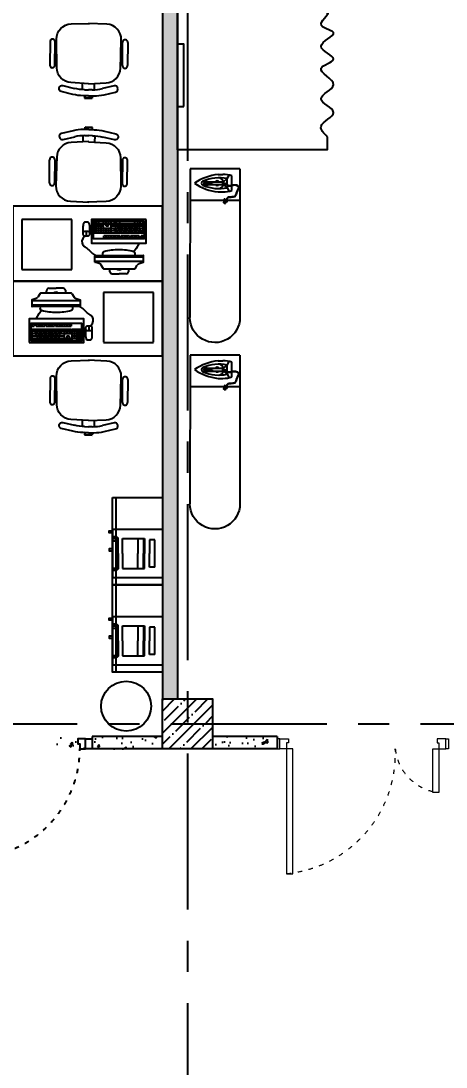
# Model space of a CAD drawing. Header units: millimetres. Extents: x -9318 to 9016603, y 0 to 838141.
# Drawn here: x 68068 to 71473, y 332258 to 340642 of the extents above; entities that cross this region are included whole.
import ezdxf
from ezdxf import colors
from ezdxf.entities.mleader import LeaderData, LeaderLine
from ezdxf.math import Vec2, Vec3

# ---------------------------------------------------------------- set-up
doc = ezdxf.new("R2010")
doc.units = ezdxf.units.MM
for name, pattern in [('ACAD_ISO03W100', [30, 12, -18]), ('CENTER', [2, 1.25, -0.25, 0.25, -0.25]), ('HIDDEN', [6, 4, -2])]:
    doc.linetypes.add(name, pattern=pattern)
doc.layers.add('АР_Двери', color=5, linetype='Continuous', lineweight=18)
doc.styles.add('ISOCPEUR', font='isocpeur.ttf', dxfattribs={"width": 0.7})
pattern_1 = [(50, (140697.8, 216407.27), (215.17805, -18.82564), [22.5, -247.5]), (355, (140697.8, 216407.27), (-41.6254, 225.65764), [18, -198]), (100.45144, (140715.72, 216405.7), (173.55265, 206.832), [19.12206, -210.34263]), (46.1842, (140697.8, 216467.27), (320.1724, -49.6558), [33.75, -371.25]), (96.63564, (140724.47, 216463.14), (280.3986, 292.2356), [28.6831, -315.5141]), (351.18416, (140697.8, 216467.27), (280.3986, 292.2356), [27, -297]), (21, (140727.8, 216452.27), (179.07212, -120.78567), [22.5, -247.5]), (326, (140727.8, 216452.27), (72.9946, 217.545), [18, -198]), (71.45144, (140742.72, 216442.2), (252.0667, 96.75935), [19.12206, -210.34263]), (37.5, (140697.79, 216407.274), (3.647957, 99.868156), [0, -195.6, 0, -201, 0, -198.75]), (7.5, (140697.79, 216407.27), (78.92086, 118.32351), [0, -114.6, 0, -191.1, 0, -75.75]), (327.5, (140630.89, 216407.274), (160.14673, -6.76646), [0, -75, 0, -234, 0, -310.5]), (317.5, (140600.9, 216407.27), (174.95585, 30.0315), [0, -97.5, 0, -155.4, 0, -220.5])]

# ---------------------------------------------------------------- blocks, each defined once
blk = doc.blocks.new('*U920')
at = {"color": 8}
for points in [[(0, 0), (0, -80), (55, -80), (55, 0), (0, 0)], [(55, -80), (55, 0), (115, 0), (115, -40), (100, -40), (100, -80), (55, -80)], [(1015, -80), (1015, 0), (955, 0), (955, -40), (970, -40), (970, -80), (1015, -80)], [(1070, 0), (1070, -80), (1015, -80), (1015, 0), (1070, 0)]]:
    blk.add_lwpolyline(points, dxfattribs=at)
blk.add_lwpolyline([(100, -80), (100, -950), (140, -950), (140, -80)], close=True, dxfattribs=at)
at = {"color": 8, "linetype": 'ACAD_ISO03W100', "ltscale": 3}
blk.add_arc((100, -80), 870, 270, 0, dxfattribs=at)
blk = doc.blocks.new('1370')
at = {"layer": 'АР_Двери', "color": 8}
for points in [[(1076825.5, -46356.5), (1076825.5, -46436.5), (1076845.5, -46436.5), (1076845.5, -46356.5), (1076825.5, -46356.5)], [(1076845.5, -46436.5), (1076845.5, -46356.5), (1076915.5, -46356.5), (1076915.5, -46386.5), (1076900.5, -46386.5), (1076900.5, -46436.5), (1076845.5, -46436.5)], [(1078176.5, -46436.5), (1078176.5, -46356.5), (1078106.5, -46356.5), (1078106.5, -46386.5), (1078121.5, -46386.5), (1078121.5, -46436.5), (1078176.5, -46436.5)], [(1078196.5, -46356.5), (1078196.5, -46436.5), (1078176.5, -46436.5), (1078176.5, -46356.5), (1078196.5, -46356.5)]]:
    blk.add_lwpolyline(points, dxfattribs=at)
for points in [[(1076900.5, -46436.5), (1076900.5, -47436.5), (1076950.4, -47436.5), (1076950.4, -46436.5)], [(1078071.7, -46786.5), (1078071.7, -46436.5), (1078121.5, -46436.5), (1078121.5, -46786.5)]]:
    blk.add_lwpolyline(points, close=True, dxfattribs=at)
at = {"layer": 'АР_Двери', "color": 8, "linetype": 'ACAD_ISO03W100', "ltscale": 3}
for centre, radius, start, end in [((1076804.9, -46473.8), 967.4, 275.67288, 2.21397), ((1078161.9, -46396.1), 392.5, 185.90754, 264.09246)]:
    blk.add_arc(centre, radius, start, end, dxfattribs=at)
blk = doc.blocks.new('_DotSmall')
at = {"color": 8, "linetype": 'ByBlock', "const_width": 0.5}
blk.add_lwpolyline([(-0.0625, 0, 1), (0.0625, 0, 1)], format="xyb", close=True, dxfattribs=at)
blk = doc.blocks.new('Кабинка')
at = {"color": 8}
blk.add_lwpolyline([(106.5, -1200), (0, -1200), (0, 0), (1200, 0), (1200, -1200), (1082.8, -1200)], dxfattribs=at)
blk.add_spline([(106.5, -1200), (188.7, -1150), (301.7, -1250), (410.6, -1150), (523, -1250), (655.5, -1150), (727.6, -1250), (831.3, -1150), (940.8, -1250), (1012.8, -1150), (1102.2, -1200), (1102.2, -1196.7)], degree=3, dxfattribs=at)
blk = doc.blocks.new('П-101_Ю-08')
at = {"color": 8}
for p, q in [((7045246.6, 1185179.3), (7045246.2, 1183986.2)), ((7045646.6, 1185178.7), (7045246.6, 1185178.8)), ((7045646.6, 1185179.2), (7045646.2, 1183986.1)), ((7045646.6, 1185178.7), (7045646.5, 1184923.8)), ((7045355.4, 1185080.6), (7045415.6, 1185074.1)), ((7045365.2, 1185070.5), (7045401.4, 1185066.6)), ((7045365.2, 1185055.6), (7045401.4, 1185059.5)), ((7045411.5, 1185074.5), (7045514.7, 1185074.5)), ((7045471, 1185133.1), (7045510.2, 1185133.1)), ((7045514.7, 1185074.5), (7045545.3, 1185099.6)), ((7045545.3, 1185099.6), (7045559.3, 1185128.5)), ((7045545.3, 1185049), (7045545.3, 1185099.6)), ((7045582.9, 1185048.7), (7045582.9, 1185122)), ((7045355.4, 1185045.6), (7045409.5, 1185051.9)), ((7045409.5, 1185051.9), (7045514.7, 1185051.9)), ((7045471, 1184993.1), (7045510.2, 1184993.1)), ((7045514.7, 1185051.9), (7045545.3, 1185026.5)), ((7045545.3, 1185045.2), (7045545.3, 1185026.5)), ((7045545.3, 1185026.5), (7045559.3, 1184997.7)), ((7045582.9, 1185004.1), (7045582.9, 1185045.8)), ((7045646.5, 1184923.8), (7045246.5, 1184923.9)), ((7045520.8, 1184918.4), (7045515.5, 1184909.3)), ((7045522.6, 1184917.3), (7045517.3, 1184908.3)), ((7045531.4, 1184912.2), (7045526.1, 1184903.1)), ((7045533.3, 1184911.1), (7045528, 1184902))]:
    blk.add_line(p, q, dxfattribs=at)
for points in [[(7045524, 1184930.8), (7045542.5, 1184920), (7045536.3, 1184909.3), (7045517.8, 1184920.2)], [(7045520.6, 1184932.8), (7045545.9, 1184918), (7045548.1, 1184921.7), (7045522.8, 1184936.6)]]:
    blk.add_lwpolyline(points, close=True, dxfattribs=at)
for radius in [11.5, 4.4]:
    blk.add_circle((7045412.3, 1185063.1), radius, dxfattribs=at)
for centre, radius, start, end in [((7045516.7, 1184722.6), 413.1, 96.36175, 124.47501), ((7045516.7, 1185403.6), 413.1, 235.52499, 263.63825), ((7045355.4, 1185063.1), 17.5, 108.44405, 251.55595), ((7045479.3, 1184778.9), 327.4, 78.35497, 113.27812), ((7045364.4, 1185063.1), 7.5, 83.84371, 276.15629), ((7045464.7, 1185063.1), 18.6, 38.16292, 141.83708), ((7045472.8, 1185063.3), 43.4, 15.04633, 83.17518), ((7045511.9, 1185063.1), 5.3, 21.94659, 321.64855), ((7045511.9, 1185063.1), 2.79, 90, 280.39789), ((7045515, 1184919.3), 213.8, 71.47764, 91.28786), ((7045479.3, 1185347.2), 327.4, 246.72188, 281.64503), ((7045464.7, 1185063.1), 18.6, 216.91204, 323.08796), ((7045472.8, 1185062.9), 43.4, 276.82482, 344.95367), ((7045515, 1185206.8), 213.8, 268.71214, 288.52236), ((7045516.4, 1184908.8), 1.06, 149.67728, 329.67728), ((7045527, 1184902.6), 1.06, 149.67728, 329.67728)]:
    blk.add_arc(centre, radius, start, end, dxfattribs=at)
at = {"color": 8, "extrusion": (0, 0, -1)}
blk.add_ellipse((7045446.2, 1183986.2), major_axis=(141.5, 141.4), ratio=1, start_param=0.785398, end_param=3.926991, dxfattribs=at)
at = {"color": 8}
for points in [[(7045511.9, 1185065.9), (7045536.7, 1185057.4), (7045545.3, 1185049), (7045611.7, 1185051.3), (7045635.2, 1185035.6), (7045622.4, 1184991.4), (7045605.3, 1184955.1), (7045547.1, 1184942.8), (7045536.4, 1184928.6)], [(7045512.4, 1185060.3), (7045525, 1185058), (7045536.1, 1185053.1), (7045547.2, 1185044), (7045564.4, 1185042), (7045577.8, 1185044.4), (7045593, 1185048.4), (7045603.3, 1185049.2), (7045615.9, 1185047.6), (7045626.5, 1185041.8), (7045632.9, 1185034.4), (7045634.1, 1185029.6), (7045632.7, 1185021.6), (7045628.1, 1185009.8), (7045620.5, 1184994.1), (7045617.7, 1184987.1), (7045613.5, 1184974.3), (7045609.9, 1184965.3), (7045604.9, 1184958.9), (7045600.1, 1184955.5), (7045593.4, 1184953.5), (7045577.6, 1184952.5), (7045561.6, 1184951.5), (7045550, 1184947.9), (7045542.2, 1184941.9), (7045534.7, 1184929.6)]]:
    blk.add_spline(points, degree=3, dxfattribs=at)
blk = doc.blocks.new('М-60')
at = {"color": 8, "extrusion": (-6.19742e-05, 0.000470712, 1)}
for p, q in [((7035202.1, 1186569.5, -0.1), (7035439, 1186576.2, -0.1)), ((7035415.4, 1186627.5, -0.2), (7035231.8, 1186626.6, -0.2)), ((7035232, 1186585.7, -0.1), (7035415.6, 1186586.5, -0.1)), ((7034998.3, 1186437.9, -0.1), (7035019.7, 1186530.9, -0.1)), ((7035068.3, 1186519.6, -0.1), (7035046.7, 1186425.8, -0.1)), ((7035049.2, 1186548.9, -0.1), (7035050.6, 1186548.5, -0.1)), ((7035085.8, 1186312.9, 0), (7035092.5, 1186454.7, -0.1)), ((7035563.1, 1186460.5, -0.1), (7035569.8, 1186312.9, 0)), ((7034971.3, 1186282.6, 0), (7034970.4, 1186343.1, -0.1)), ((7034989, 1186343.1, -0.1), (7034970.8, 1186343.1, -0.1)), ((7034970.8, 1186343.1, -0.1), (7034970.8, 1186282.6, 0)), ((7034989, 1186312.9, 0), (7034989, 1186356.2, -0.1)), ((7034989, 1186312.9, 0), (7034989, 1186343.1, -0.1)), ((7035037.4, 1186344.1, 0), (7035037.4, 1186312.9, 0)), ((7035037.8, 1186282.6, 0), (7035037.4, 1186313.9, 0)), ((7035037.8, 1186361.3, -0.1), (7035088.1, 1186361.3, -0.1)), ((7035085.7, 1186314.6, 0), (7035094.7, 1186172.9, 0)), ((7035565.2, 1186174.3, 0.1), (7035569.7, 1186322, 0)), ((7034989.4, 1186282.9, 0), (7034971.3, 1186282.6, 0)), ((7034989, 1186313.2, 0), (7034989.4, 1186282.9, 0)), ((7034989, 1186313.2, 0), (7034989.6, 1186269.8, 0)), ((7035038.5, 1186265.5, 0), (7035088.8, 1186266.3, 0)), ((7035000.2, 1186188.3, 0), (7035023, 1186095.7, 0.1)), ((7035071.5, 1186107.6, 0.1), (7035048.4, 1186201.2, 0)), ((7035052.8, 1186078.1, 0.1), (7035054.2, 1186078.5, 0.1)), ((7035206, 1186059.9, 0.1), (7035442.9, 1186056.7, 0.1)), ((7035236.1, 1186044.1, 0.1), (7035419.7, 1186046, 0.1)), ((7035420.2, 1186005.1, 0.1), (7035236.6, 1186003.1, 0.1))]:
    blk.add_line(p, q, dxfattribs=at)
for centre, start, end in [((7035230, 1186606.2, 122.4), 84.99867, 275.52472), ((7035417.4, 1186607.1, 122.4), 264.99867, 95.52472), ((7035234.4, 1186023.7, 122.4), 85.34791, 275.87397), ((7035421.8, 1186025.7, 122.4), 265.34791, 95.87397)]:
    blk.add_arc(centre, 20.6, start, end, dxfattribs=at)
at = {"color": 8, "extrusion": (6.19742e-05, -0.000470712, -1)}
for centre, major_axis, start_param, end_param in [((7035213.4, 1186449, -0.1), (77.8, 92.6, 0), 4.061153, 5.558057), ((7035442.2, 1186455, -0.1), (77.8, 92.6, 0), -0.725128, 0.826554), ((7035043.3, 1186525.4, -0.1), (15.6, 18.5, 0), 4.240369, 5.829345), ((7035044.7, 1186525.1, -0.1), (15.6, 18.5, 0), -0.45384, 1.098777), ((7035352, 1186356.2, 0), (-277.9, 233.5, -0.1), 5.584367, 5.811166), ((7035400.4, 1186344.1, 0), (233.5, 277.9, -0.1), 4.01357, 4.240369)]:
    blk.add_ellipse(centre, major_axis=major_axis, ratio=1, start_param=start_param, end_param=end_param, dxfattribs=at)
at = {"color": 8, "extrusion": (-6.19742e-05, 0.000470712, 1)}
for centre, major_axis, start_param, end_param in [((7035352.6, 1186275.3, 0), (-274.3, -237.7, 0.1), 5.584367, 5.811166), ((7035400.8, 1186288.2, 0), (237.7, -274.3, 0.1), 4.01357, 4.240369), ((7035215.4, 1186180.5, 0), (79.2, -91.4, 0), 4.061153, 5.558057), ((7035444.3, 1186178, 0.1), (79.2, -91.4, 0), -0.725128, 0.826554), ((7035046.5, 1186101.5, 0.1), (15.8, -18.3, 0), 4.240369, 5.829345), ((7035048, 1186101.8, 0.1), (15.8, -18.3, 0), -0.45384, 1.098777)]:
    blk.add_ellipse(centre, major_axis=major_axis, ratio=1, start_param=start_param, end_param=end_param, dxfattribs=at)
blk = doc.blocks.new('стол с тумбой 1200х600')
at = {"color": 8}
blk.add_lwpolyline([(-19012.2, 19801.1), (-19012.2, 21001.1), (-19612.2, 21001.1), (-19612.2, 19801.1)], close=True, dxfattribs=at)
at = {"color": 8, "linetype": 'HIDDEN', "ltscale": 0.1}
blk.add_lwpolyline([(-19505.4, 19874.7), (-19105.4, 19874.7), (-19105.4, 20274.7), (-19505.4, 20274.7)], close=True, dxfattribs=at)
blk = doc.blocks.new('ПК-2')
at = {"color": 8, "extrusion": (6.19742e-05, -0.000470712, 1)}
for p, q in [((7035967.1, 1186827.6, 95), (7035877.1, 1186827.5, 95.1)), ((7035877.1, 1186827.5, 95.1), (7035877.6, 1186571, 94.9)), ((7035895.1, 1186827.5, 95.1), (7035895.6, 1186571, 94.9)), ((7035913.1, 1186827.5, 95.1), (7035913.6, 1186571, 94.9)), ((7035931.1, 1186827.6, 95.1), (7035931.6, 1186571.1, 94.9)), ((7035949.1, 1186827.6, 95.1), (7035949.6, 1186571.1, 94.9)), ((7035967.1, 1186827.6, 95), (7035967.6, 1186571.1, 94.9)), ((7036007.6, 1186827.7, 95), (7035989.6, 1186827.7, 95)), ((7036148.9, 1186442.6, 94.9), (7036148.1, 1186827.8, 95)), ((7036200.3, 1186829.7, 95), (7036149.9, 1186829.6, 95)), ((7036157.9, 1186440.8, 94.9), (7036157.1, 1186829.6, 95)), ((7036193.9, 1186440.9, 94.9), (7036193.1, 1186829.7, 95)), ((7036212.2, 1186795.1, 95), (7036202.1, 1186827.9, 95)), ((7036253.1, 1186761.9, 95), (7036223.8, 1186780.1, 95)), ((7036255.8, 1186512.8, 94.9), (7036255.4, 1186758, 95)), ((7036294.4, 1186691.8, 95), (7036294.6, 1186635.5, 94.9)), ((7035877.6, 1186566.5, 94.9), (7035877.7, 1186512.5, 94.9)), ((7035895.6, 1186566.5, 94.9), (7035895.7, 1186512.5, 94.9)), ((7035931.6, 1186566.6, 94.9), (7035931.7, 1186512.6, 94.9)), ((7035949.6, 1186566.6, 94.9), (7035949.7, 1186512.6, 94.9)), ((7035967.6, 1186566.6, 94.9), (7035967.7, 1186512.6, 94.9)), ((7036294.7, 1186579.1, 94.9), (7036294.6, 1186635.5, 94.9)), ((7035877.7, 1186508, 94.9), (7035877.9, 1186436, 94.9)), ((7035895.7, 1186508, 94.9), (7035895.9, 1186454, 94.9)), ((7035913.7, 1186548.5, 94.9), (7035913.7, 1186530.5, 94.9)), ((7035913.7, 1186508, 94.9), (7035913.9, 1186436, 94.9)), ((7035931.7, 1186508.1, 94.9), (7035931.9, 1186454.1, 94.9)), ((7035949.7, 1186508.1, 94.9), (7035949.9, 1186436.1, 94.9)), ((7035967.7, 1186508.1, 94.9), (7035967.9, 1186436.1, 94.9)), ((7036253.6, 1186508.9, 94.9), (7036224.3, 1186490.6, 94.9)), ((7035877.9, 1186436, 94.9), (7035967.9, 1186436.1, 94.9)), ((7036201.1, 1186440.9, 94.9), (7036150.7, 1186440.8, 94.9)), ((7036212.8, 1186475.5, 94.9), (7036202.9, 1186442.7, 94.9))]:
    blk.add_line(p, q, dxfattribs=at)
at = {"color": 8, "extrusion": (6.19742e-05, -0.000470712, 1), "elevation": -27.6}
for points in [[(7035859.1, 1186850), (7035859.9, 1186413.5), (7036048.9, 1186413.9), (7036048.1, 1186850.4)], [(7035872.6, 1186836.6), (7035873.4, 1186427.1), (7036012.9, 1186427.3), (7036012.1, 1186836.8)]]:
    blk.add_lwpolyline(points, close=True, dxfattribs=at)
for points in [[(7035989.6, 1186827.8), (7035989.7, 1186810.7)], [(7036007.6, 1186827.8), (7036007.7, 1186810.7)], [(7035895.2, 1186802), (7035877.2, 1186801.9)], [(7035895.2, 1186784.9), (7035877.2, 1186784.8)], [(7035895.3, 1186759.2), (7035877.3, 1186759.2)], [(7035913.2, 1186784.9), (7035895.2, 1186784.9)], [(7035913.2, 1186767.8), (7035895.2, 1186767.8)], [(7035913.3, 1186750.7), (7035895.3, 1186750.7)], [(7035913.3, 1186733.6), (7035895.3, 1186733.6)], [(7035931.2, 1186796.6), (7035913.2, 1186796.5)], [(7035931.2, 1186779.5), (7035913.2, 1186779.4)], [(7035931.2, 1186762.4), (7035913.2, 1186762.3)], [(7035931.3, 1186745.3), (7035913.3, 1186745.2)], [(7035949.2, 1186802.1), (7035931.2, 1186802)], [(7035949.2, 1186785), (7035931.2, 1186784.9)], [(7035949.2, 1186767.9), (7035931.2, 1186767.8)], [(7035949.3, 1186750.8), (7035931.3, 1186750.7)], [(7035949.3, 1186733.7), (7035931.3, 1186733.6)], [(7035967.2, 1186810.6), (7035949.2, 1186810.6)], [(7035967.2, 1186793.5), (7035949.2, 1186793.5)], [(7035967.2, 1186776.4), (7035949.2, 1186776.4)], [(7035967.3, 1186759.3), (7035949.3, 1186759.3)], [(7035967.3, 1186742.2), (7035949.3, 1186742.2)], [(7036007.7, 1186810.7), (7035989.7, 1186810.7)], [(7035989.7, 1186793.6), (7035989.8, 1186725.2)], [(7036007.7, 1186793.6), (7035989.7, 1186793.6)], [(7036007.7, 1186776.5), (7035989.7, 1186776.5)], [(7036007.8, 1186759.4), (7035989.8, 1186759.4)], [(7036007.8, 1186742.3), (7035989.8, 1186742.3)], [(7036007.7, 1186793.6), (7036007.8, 1186725.2)], [(7036048.2, 1186794.9), (7036092.7, 1186771.5), (7036117.2, 1186751.9)], [(7035913.3, 1186716.5), (7035895.3, 1186716.5)], [(7035913.4, 1186699.4), (7035895.4, 1186699.4)], [(7035913.4, 1186682.3), (7035895.4, 1186682.3)], [(7035913.4, 1186665.2), (7035895.4, 1186665.2)], [(7035931.3, 1186728.2), (7035913.3, 1186728.1)], [(7035931.3, 1186711.1), (7035913.3, 1186711)], [(7035931.4, 1186694), (7035913.4, 1186693.9)], [(7035931.4, 1186676.9), (7035913.4, 1186676.8)], [(7035931.4, 1186659.8), (7035913.4, 1186659.7)], [(7035949.3, 1186716.6), (7035931.3, 1186716.5)], [(7035949.4, 1186699.5), (7035931.4, 1186699.4)], [(7035949.4, 1186682.4), (7035931.4, 1186682.3)], [(7035949.4, 1186665.3), (7035931.4, 1186665.2)], [(7035967.3, 1186725.1), (7035949.3, 1186725.1)], [(7035967.3, 1186708), (7035949.3, 1186708)], [(7035967.4, 1186690.9), (7035949.4, 1186690.9)], [(7035967.4, 1186673.8), (7035949.4, 1186673.8)], [(7035967.4, 1186656.7), (7035949.4, 1186656.7)], [(7036007.8, 1186725.2), (7035989.8, 1186725.2)], [(7035989.8, 1186716.6), (7035990, 1186648.2)], [(7036007.8, 1186716.7), (7035989.8, 1186716.6)], [(7036007.9, 1186699.6), (7035989.9, 1186699.5)], [(7036007.9, 1186682.5), (7035989.9, 1186682.4)], [(7036007.9, 1186665.4), (7035989.9, 1186665.3)], [(7036007.8, 1186716.7), (7036008, 1186648.3)], [(7035895.5, 1186639.5), (7035877.5, 1186639.5)], [(7035895.5, 1186613.9), (7035877.5, 1186613.8)], [(7035895.6, 1186596.8), (7035877.6, 1186596.7)], [(7035967.6, 1186571.2), (7035877.6, 1186571.1)], [(7035895.6, 1186566.6), (7035877.6, 1186566.6)], [(7035913.5, 1186648.1), (7035895.5, 1186648.1)], [(7035913.5, 1186631), (7035895.5, 1186631)], [(7035913.5, 1186613.9), (7035895.5, 1186613.9)], [(7035931.5, 1186642.7), (7035913.5, 1186642.6)], [(7035931.5, 1186625.6), (7035913.5, 1186625.5)], [(7035931.5, 1186608.5), (7035913.5, 1186608.4)], [(7035949.5, 1186648.2), (7035931.5, 1186648.1)], [(7035949.5, 1186631.1), (7035931.5, 1186631)], [(7035949.5, 1186614), (7035931.5, 1186613.9)], [(7035949.6, 1186596.9), (7035931.6, 1186596.8)], [(7035967.6, 1186566.7), (7035931.6, 1186566.7)], [(7035967.5, 1186639.6), (7035949.5, 1186639.6)], [(7035967.5, 1186622.5), (7035949.5, 1186622.5)], [(7035967.5, 1186605.4), (7035949.5, 1186605.4)], [(7036008, 1186648.3), (7035990, 1186648.2)], [(7035990, 1186639.7), (7035990.1, 1186571.3)], [(7036008, 1186639.7), (7035990, 1186639.7)], [(7036008, 1186622.6), (7035990, 1186622.6)], [(7036008, 1186605.5), (7035990, 1186605.5)], [(7036008.1, 1186588.4), (7035990.1, 1186588.4)], [(7036008.1, 1186571.3), (7035990.1, 1186571.3)], [(7035990.1, 1186566.8), (7035990.2, 1186512.8)], [(7036008.1, 1186566.8), (7035990.1, 1186566.8)], [(7036008, 1186639.7), (7036008.1, 1186571.3)], [(7036008.1, 1186566.8), (7036008.2, 1186512.8)], [(7035913.7, 1186548.6), (7035877.7, 1186548.6)], [(7035913.7, 1186530.6), (7035877.7, 1186530.6)], [(7035895.7, 1186512.6), (7035877.7, 1186512.6)], [(7035967.7, 1186508.2), (7035877.7, 1186508.1)], [(7035967.8, 1186490.2), (7035895.8, 1186490.1)], [(7035967.7, 1186548.7), (7035931.7, 1186548.7)], [(7035967.7, 1186530.7), (7035931.7, 1186530.7)], [(7035967.7, 1186512.7), (7035931.7, 1186512.7)], [(7036008.2, 1186548.8), (7035990.2, 1186548.8)], [(7036008.2, 1186530.8), (7035990.2, 1186530.8)], [(7036008.2, 1186512.8), (7035990.2, 1186512.8)], [(7036008.2, 1186512.8), (7035990.2, 1186512.8)], [(7035967.8, 1186472.2), (7035877.8, 1186472.1)], [(7035967.8, 1186454.2), (7035877.8, 1186454.1)], [(7035989.9, 1186371.7), (7035957, 1186371.6)]]:
    blk.add_lwpolyline(points, dxfattribs=at)
blk.add_lwpolyline([(7035881.8, 1186384.9), (7035881.9, 1186357.9, 0.19919), (7035883.7, 1186353.6, 0.098412), (7035891.5, 1186348.4, 0.055653), (7035901.3, 1186345.6, 0.042416), (7035914.6, 1186344.5), (7035978.5, 1186344.6, 0.114539), (7035982.8, 1186345.6, 0.103755), (7035986.6, 1186348.6, 0.091433), (7035989, 1186352.9, 0.084292), (7035989.9, 1186358.2), (7035989.8, 1186385.2, 0.084292), (7035988.9, 1186390.4, 0.091433), (7035986.5, 1186394.7, 0.103755), (7035982.7, 1186397.7, 0.114539), (7035978.4, 1186398.6), (7035914.5, 1186398.5, 0.042416), (7035901.2, 1186397.4, 0.055653), (7035891.4, 1186394.5, 0.098412), (7035883.6, 1186389.3, 0.19919)], format="xyb", close=True, dxfattribs=at)
for points in [[(7035968.4, 1186398.6, 0.114539), (7035964.1, 1186397.6, 0.103755), (7035960.3, 1186394.6, 0.091433), (7035957.9, 1186390.4, 0.084292), (7035957, 1186385.1), (7035957.1, 1186358.1, 0.084292), (7035958, 1186352.8, 0.091433), (7035960.4, 1186348.6, 0.103755), (7035964.2, 1186345.6, 0.114539), (7035968.5, 1186344.6, 0.114539)], [(7035989.9, 1186371.7, 0.397637), (7036050, 1186337.9, 0.110351), (7036066.5, 1186345.2, 0.08312), (7036079.9, 1186362.3, 0.014729), (7036105, 1186394.7, 0.170175), (7036148.8, 1186454, -0.037673)]]:
    blk.add_lwpolyline(points, format="xyb", dxfattribs=at)
at = {"color": 8, "extrusion": (6.19742e-05, -0.000470712, 1)}
for centre, radius, start, end in [((7036149.9, 1186827.9, -27.6), 1.8, 90.10908, 180.10908), ((7036200.3, 1186828, -27.6), 1.8, 0.10908, 90.10908), ((7036579.1, 1186631.2, -27.6), 477.4, 165.36479, 179.87909), ((7036134.2, 1186746.1, -27.6), 18, 82.93309, 161.30576), ((7036116.2, 1186600.9, -27.6), 164.3, 78.76539, 82.93309), ((7036238, 1186803.1, -27.6), 27, 197.11449, 238.14153), ((7036250.8, 1186758.1, -27.6), 4.5, 0.10908, 59.63009), ((7036293.3, 1186965.7, -27.6), 256.3, 261.50958, 266.47869), ((7036228.8, 1186635.5, -27.6), 33.8, 322.7271, 37.49107), ((7036276.4, 1186691.9, -27.6), 18, 0.10908, 86.47869), ((7036579.1, 1186635.1, -27.6), 477.4, 180.33908, 194.85338), ((7036276.6, 1186579.2, -27.6), 18, 273.73948, 0.10908), ((7036134.7, 1186518.5, -27.6), 18, 198.9124, 277.28508), ((7036116.1, 1186663.6, -27.6), 164.3, 277.28508, 281.45277), ((7036238.7, 1186467.8, -27.6), 27, 122.07664, 163.10368), ((7036251.3, 1186512.9, -27.6), 4.5, 300.58808, 0.10908), ((7036294.5, 1186305.4, -27.6), 256.3, 93.73948, 98.70859), ((7036150.6, 1186442.7, -27.6), 1.8, 180.10908, 270.10908), ((7036201, 1186442.8, -27.6), 1.8, 270.10908, 0.10908)]:
    blk.add_arc(centre, radius, start, end, dxfattribs=at)
blk = doc.blocks.new('тумба 700х400')
at = {"color": 8, "extrusion": (-6.19742e-05, 0.000470712, 1)}
blk.add_line((618.6, 27307.5, -0.4), (618.5, 26607.5, -0.5), dxfattribs=at)
at = {"color": 8}
blk.add_line((618.6, 26958.5, -0.5), (590.6, 26957.5, -0.5), dxfattribs=at)
at = {"color": 8, "elevation": 0.2}
blk.add_lwpolyline([(590.7, 26607.5), (990.6, 26607.5), (990.6, 27307.5), (590.7, 27307.5)], close=True, dxfattribs=at)
at = {"color": 8, "extrusion": (-6.19742e-05, 0.000470712, 1), "elevation": 12.6}
for points in [[(590.7, 27035.4), (590.7, 27018.8), (562.5, 27018.8), (562.5, 27035.4)], [(590.7, 26873.3), (590.7, 26889.8), (562.5, 26889.8), (562.5, 26873.3)]]:
    blk.add_lwpolyline(points, close=True, dxfattribs=at)
blk = doc.blocks.new('МФУ1')
at = {"color": 8, "extrusion": (-6.19742e-05, -0.000470712, 1)}
for p, q in [((7057681.4, 1166364.7, 0), (7057681.4, 1165975, -0.2)), ((7058080.7, 1166364.7, 0), (7057681.4, 1166364.7, 0)), ((7058080.7, 1165975, -0.2), (7058080.7, 1166364.7, 0)), ((7057742.4, 1166059.9, -0.2), (7057742.4, 1166279.7, 0)), ((7057742.4, 1166279.7, 0), (7057785.7, 1166279.7, 0)), ((7057785.7, 1166279.7, 0), (7057785.7, 1166169.8, -0.1)), ((7058003.1, 1166290.7, 0), (7057826.8, 1166290.7, 0)), ((7057826.8, 1166290.7, 0), (7057826.8, 1166169.8, -0.1)), ((7057830.4, 1166290.7, 0), (7057830.4, 1166169.8, -0.1)), ((7057834.6, 1166290.7, 0), (7057834.6, 1166169.8, -0.1)), ((7057879, 1166290.7, 0), (7057879, 1166169.8, -0.1)), ((7058003.1, 1166169.8, -0.1), (7058003.1, 1166290.7, 0)), ((7058035.7, 1166169.8, -0.1), (7058035.7, 1166292.9, 0)), ((7058038.2, 1166169.8, -0.1), (7058038.2, 1166292.9, 0)), ((7058049.3, 1166169.8, -0.1), (7058049.3, 1166283.8, 0)), ((7057785.7, 1166059.9, -0.1), (7057785.7, 1166169.8, -0.1)), ((7057826.8, 1166049, -0.2), (7057826.8, 1166169.8, -0.1)), ((7057830.4, 1166049, -0.2), (7057830.4, 1166169.8, -0.1)), ((7057834.6, 1166049, -0.2), (7057834.6, 1166169.8, -0.1)), ((7057879, 1166049, -0.1), (7057879, 1166169.8, -0.1)), ((7058003.1, 1166169.8, -0.1), (7058003.1, 1166049, -0.1)), ((7058035.7, 1166169.8, -0.1), (7058035.7, 1166046.7, -0.1)), ((7058038.2, 1166169.8, -0.1), (7058038.2, 1166046.7, -0.1)), ((7058049.3, 1166169.8, -0.1), (7058049.3, 1166169.8, -0.1)), ((7058049.3, 1166169.8, -0.1), (7058049.3, 1166055.9, -0.1)), ((7057742.4, 1166059.9, -0.2), (7057785.7, 1166059.9, -0.1)), ((7058003.1, 1166049, -0.1), (7057826.8, 1166049, -0.2)), ((7057681.4, 1165975, -0.2), (7058080.7, 1165975, -0.2))]:
    blk.add_line(p, q, dxfattribs=at)
for centre, radius, start, end in [((7058064.1, 1166270.4, -986.4), 36, 62.50848, 142.07302), ((7058064.1, 1166267.9, -986.4), 35.8, 62.36072, 136.4153), ((7058069.9, 1166256.9, -986.4), 33.6, 71.1864, 127.75594), ((7058064.1, 1166068.5, -986.4), 36, 217.92698, 297.49152), ((7058064.1, 1166071.1, -986.4), 35.8, 223.65544, 297.5943), ((7058069.9, 1166082.1, -986.4), 33.6, 232.24406, 288.8136)]:
    blk.add_arc(centre, radius, start, end, dxfattribs=at)

msp = doc.modelspace()

# ---------------------------------------------------------------- hatches: boundary and pattern name
at = {"ltscale": 100}
h = msp.add_hatch(dxfattribs=at)
h.set_pattern_fill('AR-CONC', color=256, scale=30)
h.set_pattern_definition(pattern_1)
h.paths.add_polyline_path([(69322.03, 340807.96), (69202.03, 340807.96), (69202.03, 335207.96), (69322.03, 335207.96)])
h.paths.add_polyline_path([(69322.03, 343067.96), (69202.03, 343067.96), (69202.03, 341237.96), (69322.03, 341237.96)])
h = msp.add_hatch(dxfattribs=at)
h.set_pattern_fill('ANSI35', color=256, scale=500)
h.set_pattern_definition([(45, (-887850.06, 375079.43), (-88.388348, 88.388348), []), (45, (-887761.68, 375079.43), (-88.388348, 88.388348), [156.25, -31.25, 0, -31.25])])
h.paths.add_polyline_path([(69602.03, 335207.96), (69202.03, 335207.96), (69202.03, 334807.96), (69602.03, 334807.96)])
h = msp.add_hatch(dxfattribs=at)
h.set_pattern_fill('AR-CONC', color=256, scale=30)
h.set_pattern_definition(pattern_1)
h.paths.add_polyline_path([(69202.03, 334907.95), (69602.03, 334907.95), (69602.03, 334807.99), (70120.45, 334807.99), (70120.46, 334907.95), (68322, 334907.95), (68322, 334807.99), (69202.03, 334807.99)])

# ---------------------------------------------------------------- linework, layer by layer
at = {"linetype": 'CENTER', "ltscale": 1000}
for p, q in [((69402.03, 350770.43), (69402.03, 295038.08)), ((51268.34, 335007.96), (134446.74, 335007.96))]:
    msp.add_line(p, q, dxfattribs=at)
msp.add_line((69322.03, 340457.96), (69322.03, 339957.96))
at = {"ltscale": 100}
for points in [[(69202.03, 340807.96), (69202.03, 335207.96)], [(69322.03, 340807.96), (69322.03, 335207.96)], [(69202.03, 334907.95), (68639.44, 334907.93)], [(68639.44, 334907.95), (68639.44, 334807.99)], [(70120.46, 334907.95), (69602.03, 334907.95)], [(70120.46, 334907.95), (70120.46, 334807.99)], [(69202.03, 334807.99), (68639.44, 334807.98)], [(70120.46, 334807.99), (69602.03, 334807.99)]]:
    msp.add_lwpolyline(points, dxfattribs=at)
msp.add_lwpolyline([(69372.03, 339956.11), (69372.03, 340456.11), (69322.03, 340456.11), (69322.03, 339956.11)], close=True)
msp.add_lwpolyline([(69202.03, 335207.96), (69602.03, 335207.96), (69602.03, 334807.96), (69202.03, 334807.96)], close=True, dxfattribs=at)
msp.add_circle((68909.79, 335150.56), 200)
at = {"lineweight": 18, "ltscale": 100}
for centre, radius, start, end in [((69608.88, 334802.05), 9148.86, 94.872341, 175.197822), ((69609.7, 334800.29), 8425.69, 94.876524, 174.796781)]:
    msp.add_arc(centre, radius, start, end, dxfattribs=at)
at = {"ltscale": 100}
msp.add_arc((69609.7, 334800.29), 8235.69, 95.266139, 175.123476, dxfattribs=at)

# ---------------------------------------------------------------- block references
for name, p, rotation in [('Кабинка', (69322.03, 339607.96), 89.99999999999997), ('М-60', (1142887.25, -6712924.18, 0.01), 89.08873266248857), ('М-60', (-1005667.49, 7392737.73, 0), 269.0887326624886), ('стол с тумбой 1200х600', (48200.92, 319545.74), 270), ('ПК-2', (-1104382.35, 7377156.55, -94.96), 269.8909180547823), ('стол с тумбой 1200х600', (89003.15, 357570.09), 89.99999999999999), ('ПК-2', (1241586.42, -6700040.73, -94.96), 89.89091805478238), ('М-60', (1142887.25, -6715624.18, 0.01), 89.08873266248857)]:
    msp.add_blockref(name, p, dxfattribs=dict(rotation=rotation))
for name, p in [('П-101_Ю-08', (-6975824.56, -845721.39)), ('П-101_Ю-08', (-6975824.56, -847215.31)), ('*U920', (67569.44, 334887.98)), ('1370', (-1006705.07, 381244.44))]:
    msp.add_blockref(name, p)
at = {"xscale": -1, "rotation": 180}
for p in [(68211.4, 363430.16, -0.18), (68211.4, 362730.16, -0.18)]:
    msp.add_blockref('тумба 700х400', p, dxfattribs=at)
at = {"xscale": -1}
for p in [(7126883.44, -829795.71, 0.2), (7126883.44, -830495.71, 0.2)]:
    msp.add_blockref('МФУ1', p, dxfattribs=at)

# ---------------------------------------------------------------- leaders
ml = msp.add_multileader_mtext('Standard')
ml.set_content('+13,200', color=8, style='ISOCPEUR')
ml.set_leader_properties(color=8, linetype='Continuous', lineweight=-1)
ml.set_arrow_properties(name='DOTSMALL')
ml.build(insert=Vec2(0, 0))
ml.multileader.update_dxf_attribs({"has_text_frame": 1, "text_left_attachment_type": 4, "text_right_attachment_type": 4, "dogleg_length": 100, "arrow_head_size": 180})
ctx = ml.context
ctx.base_point, ctx.char_height, ctx.arrow_head_size, ctx.landing_gap_size, ctx.plane_origin = Vec3(93068.63, 826103.47), 250, 180, 50, Vec3(90907.41, 825512.23)
ctx.left_attachment, ctx.right_attachment = 4, 4
notes = []
notes.append((ctx, [(0, (0, 0, 0), (0, 0), (1, 0), 1, [])]))
ctx.mtext.insert, ctx.mtext.width, ctx.mtext.line_spacing_style, ctx.mtext.flow_direction = Vec3(93118.63, 826436.81), 852.697, 2, 5
ml = msp.add_multileader_mtext('Standard')
ml.set_content('+11,550', color=8, style='ISOCPEUR')
ml.set_leader_properties(color=8, linetype='Continuous', lineweight=-1)
ml.set_arrow_properties(name='DOTSMALL')
ml.build(insert=Vec2(0, 0))
ml.multileader.update_dxf_attribs({"has_text_frame": 1, "text_left_attachment_type": 4, "text_right_attachment_type": 4, "dogleg_length": 100, "arrow_head_size": 180})
ctx = ml.context
ctx.base_point, ctx.char_height, ctx.arrow_head_size, ctx.landing_gap_size, ctx.plane_origin = Vec3(88068.63, 825358.47), 250, 180, 50, Vec3(85907.41, 824767.23)
ctx.left_attachment, ctx.right_attachment = 4, 4
notes.append((ctx, [(0, (0, 0, 0), (0, 0), (1, 0), 1, [])]))
ctx.mtext.insert, ctx.mtext.width, ctx.mtext.line_spacing_style, ctx.mtext.flow_direction = Vec3(88118.63, 825691.81), 852.697, 2, 5
ml = msp.add_multileader_mtext('Standard')
ml.set_content('+13,700', color=8, style='ISOCPEUR')
ml.set_leader_properties(color=8, linetype='Continuous', lineweight=-1)
ml.set_arrow_properties(name='DOTSMALL')
ml.build(insert=Vec2(0, 0))
ml.multileader.update_dxf_attribs({"has_text_frame": 1, "text_left_attachment_type": 4, "text_right_attachment_type": 4, "dogleg_length": 100, "arrow_head_size": 180})
ctx = ml.context
ctx.base_point, ctx.char_height, ctx.arrow_head_size, ctx.landing_gap_size, ctx.plane_origin = Vec3(118053.07, 658154.33), 250, 180, 50, Vec3(117803.7, 657493.51)
ctx.left_attachment, ctx.right_attachment = 4, 4
notes.append((ctx, [(0, (0, 0, 0), (0, 0), (1, 0), 1, [])]))
ctx.mtext.insert, ctx.mtext.width, ctx.mtext.line_spacing_style, ctx.mtext.flow_direction = Vec3(118103.07, 658487.66), 852.697, 2, 5
ml = msp.add_multileader_mtext('Standard')
ml.set_content('+13,700', color=8, style='ISOCPEUR')
ml.set_leader_properties(color=8, linetype='Continuous', lineweight=-1)
ml.set_arrow_properties(name='DOTSMALL')
ml.build(insert=Vec2(0, 0))
ml.multileader.update_dxf_attribs({"has_text_frame": 1, "text_left_attachment_type": 4, "text_right_attachment_type": 4, "dogleg_length": 100, "arrow_head_size": 180})
ctx = ml.context
ctx.base_point, ctx.char_height, ctx.arrow_head_size, ctx.landing_gap_size, ctx.plane_origin = Vec3(79585.57, 658000.47), 250, 180, 50, Vec3(77424.36, 657409.23)
ctx.left_attachment, ctx.right_attachment = 4, 4
notes.append((ctx, [(0, (0, 0, 0), (0, 0), (1, 0), 1, [])]))
ctx.mtext.insert, ctx.mtext.width, ctx.mtext.line_spacing_style, ctx.mtext.flow_direction = Vec3(79635.57, 658333.81), 852.697, 2, 5
ml = msp.add_multileader_mtext('Standard')
ml.set_content('+15,850', color=8, style='ISOCPEUR')
ml.set_leader_properties(color=8, linetype='Continuous', lineweight=-1)
ml.set_arrow_properties(name='DOTSMALL')
ml.build(insert=Vec2(0, 0))
ml.multileader.update_dxf_attribs({"has_text_frame": 1, "text_left_attachment_type": 4, "text_right_attachment_type": 4, "dogleg_length": 100, "arrow_head_size": 180})
ctx = ml.context
ctx.base_point, ctx.char_height, ctx.arrow_head_size, ctx.landing_gap_size, ctx.plane_origin = Vec3(78411.29, 652860.4), 250, 180, 50, Vec3(78329.9, 651149.71)
ctx.left_attachment, ctx.right_attachment = 4, 4
notes.append((ctx, [(0, (0, 0, 0), (0, 0), (1, 0), 1, [])]))
ctx.mtext.insert, ctx.mtext.width, ctx.mtext.defined_height, ctx.mtext.line_spacing_style, ctx.mtext.flow_direction = Vec3(78461.29, 653193.74), 696.0353, 776.46, 2, 5
ml = msp.add_multileader_mtext('Standard')
ml.set_content('+15,850', color=8, style='ISOCPEUR')
ml.set_leader_properties(color=8, linetype='Continuous', lineweight=-1)
ml.set_arrow_properties(name='DOTSMALL')
ml.build(insert=Vec2(0, 0))
ml.multileader.update_dxf_attribs({"has_text_frame": 1, "text_left_attachment_type": 4, "text_right_attachment_type": 4, "dogleg_length": 100, "arrow_head_size": 180})
ctx = ml.context
ctx.base_point, ctx.char_height, ctx.arrow_head_size, ctx.landing_gap_size, ctx.plane_origin = Vec3(116043.29, 652621.27), 250, 180, 50, Vec3(116522.41, 649668.82)
ctx.left_attachment, ctx.right_attachment = 4, 4
notes.append((ctx, [(0, (0, 0, 0), (0, 0), (1, 0), 1, [])]))
ctx.mtext.insert, ctx.mtext.width, ctx.mtext.line_spacing_style, ctx.mtext.flow_direction = Vec3(116093.29, 652954.61), 852.697, 2, 5
ml = msp.add_multileader_mtext('Standard')
ml.set_content('+9,800', color=8, style='ISOCPEUR')
ml.set_leader_properties(color=8, linetype='Continuous', lineweight=-1)
ml.set_arrow_properties(name='DOTSMALL')
ml.build(insert=Vec2(0, 0))
ml.multileader.update_dxf_attribs({"has_text_frame": 1, "text_left_attachment_type": 4, "text_right_attachment_type": 4, "dogleg_length": 100, "arrow_head_size": 180})
ctx = ml.context
ctx.base_point, ctx.char_height, ctx.arrow_head_size, ctx.landing_gap_size, ctx.plane_origin = Vec3(118053.07, 538154.33), 250, 180, 50, Vec3(117803.7, 537493.51)
ctx.left_attachment, ctx.right_attachment = 4, 4
notes.append((ctx, [(0, (0, 0, 0), (0, 0), (1, 0), 1, [])]))
ctx.mtext.insert, ctx.mtext.width, ctx.mtext.line_spacing_style, ctx.mtext.flow_direction = Vec3(118103.07, 538487.66), 852.697, 2, 5
ml = msp.add_multileader_mtext('Standard')
ml.set_content('+9,800', color=8, style='ISOCPEUR')
ml.set_leader_properties(color=8, linetype='Continuous', lineweight=-1)
ml.set_arrow_properties(name='DOTSMALL')
ml.build(insert=Vec2(0, 0))
ml.multileader.update_dxf_attribs({"has_text_frame": 1, "text_left_attachment_type": 4, "text_right_attachment_type": 4, "dogleg_length": 100, "arrow_head_size": 180})
ctx = ml.context
ctx.base_point, ctx.char_height, ctx.arrow_head_size, ctx.landing_gap_size, ctx.plane_origin = Vec3(79585.57, 538000.47), 250, 180, 50, Vec3(77424.36, 537409.23)
ctx.left_attachment, ctx.right_attachment = 4, 4
notes.append((ctx, [(0, (0, 0, 0), (0, 0), (1, 0), 1, [])]))
ctx.mtext.insert, ctx.mtext.width, ctx.mtext.line_spacing_style, ctx.mtext.flow_direction = Vec3(79635.57, 538333.81), 852.697, 2, 5
ml = msp.add_multileader_mtext('Standard')
ml.set_content('+11,750', color=8, style='ISOCPEUR')
ml.set_leader_properties(color=8, linetype='Continuous', lineweight=-1)
ml.set_arrow_properties(name='DOTSMALL')
ml.build(insert=Vec2(0, 0))
ml.multileader.update_dxf_attribs({"has_text_frame": 1, "text_left_attachment_type": 4, "text_right_attachment_type": 4, "dogleg_length": 100, "arrow_head_size": 180})
ctx = ml.context
ctx.base_point, ctx.char_height, ctx.arrow_head_size, ctx.landing_gap_size, ctx.plane_origin = Vec3(78411.29, 532860.4), 250, 180, 50, Vec3(78329.9, 531149.71)
ctx.left_attachment, ctx.right_attachment = 4, 4
notes.append((ctx, [(0, (0, 0, 0), (0, 0), (1, 0), 1, [])]))
ctx.mtext.insert, ctx.mtext.width, ctx.mtext.defined_height, ctx.mtext.line_spacing_style, ctx.mtext.flow_direction = Vec3(78461.29, 533193.74), 696.0353, 776.46, 2, 5
ml = msp.add_multileader_mtext('Standard')
ml.set_content('+11,750', color=8, style='ISOCPEUR')
ml.set_leader_properties(color=8, linetype='Continuous', lineweight=-1)
ml.set_arrow_properties(name='DOTSMALL')
ml.build(insert=Vec2(0, 0))
ml.multileader.update_dxf_attribs({"has_text_frame": 1, "text_left_attachment_type": 4, "text_right_attachment_type": 4, "dogleg_length": 100, "arrow_head_size": 180})
ctx = ml.context
ctx.base_point, ctx.char_height, ctx.arrow_head_size, ctx.landing_gap_size, ctx.plane_origin = Vec3(116043.29, 532621.27), 250, 180, 50, Vec3(116522.41, 529668.82)
ctx.left_attachment, ctx.right_attachment = 4, 4
notes.append((ctx, [(0, (0, 0, 0), (0, 0), (1, 0), 1, [])]))
ctx.mtext.insert, ctx.mtext.width, ctx.mtext.line_spacing_style, ctx.mtext.flow_direction = Vec3(116093.29, 532954.61), 852.697, 2, 5
ml = msp.add_multileader_mtext('Standard')
ml.set_content('+7,850', color=8, style='ISOCPEUR')
ml.set_leader_properties(color=8, linetype='Continuous', lineweight=-1)
ml.set_arrow_properties(name='DOTSMALL')
ml.build(insert=Vec2(0, 0))
ml.multileader.update_dxf_attribs({"has_text_frame": 1, "text_left_attachment_type": 4, "text_right_attachment_type": 4, "dogleg_length": 100, "arrow_head_size": 180})
ctx = ml.context
ctx.base_point, ctx.char_height, ctx.arrow_head_size, ctx.landing_gap_size, ctx.plane_origin = Vec3(82569.71, 434646.78), 250, 180, 50, Vec3(82488.32, 433379.22)
ctx.left_attachment, ctx.right_attachment = 4, 4
notes.append((ctx, [(0, (0, 0, 0), (0, 0), (1, 0), 1, [])]))
ctx.mtext.insert, ctx.mtext.width, ctx.mtext.line_spacing_style, ctx.mtext.flow_direction = Vec3(82619.71, 434980.11), 595.5678, 2, 5
for ctx, leaders in notes:
    for number, flags, end, landing, length, lines in leaders:
        leader = LeaderData()
        leader.index, (leader.has_last_leader_line, leader.has_dogleg_vector, leader.attachment_direction) = number, flags
        leader.last_leader_point, leader.dogleg_vector, leader.dogleg_length = Vec3(end), Vec3(landing), length
        for number, points, colour, breaks in lines:
            line = LeaderLine()
            line.index, line.vertices, line.color, line.breaks = number, Vec3.list(points), colors.encode_raw_color(colour), breaks
            leader.lines.append(line)
        ctx.leaders.append(leader)

doc.saveas('drawing.dxf')
